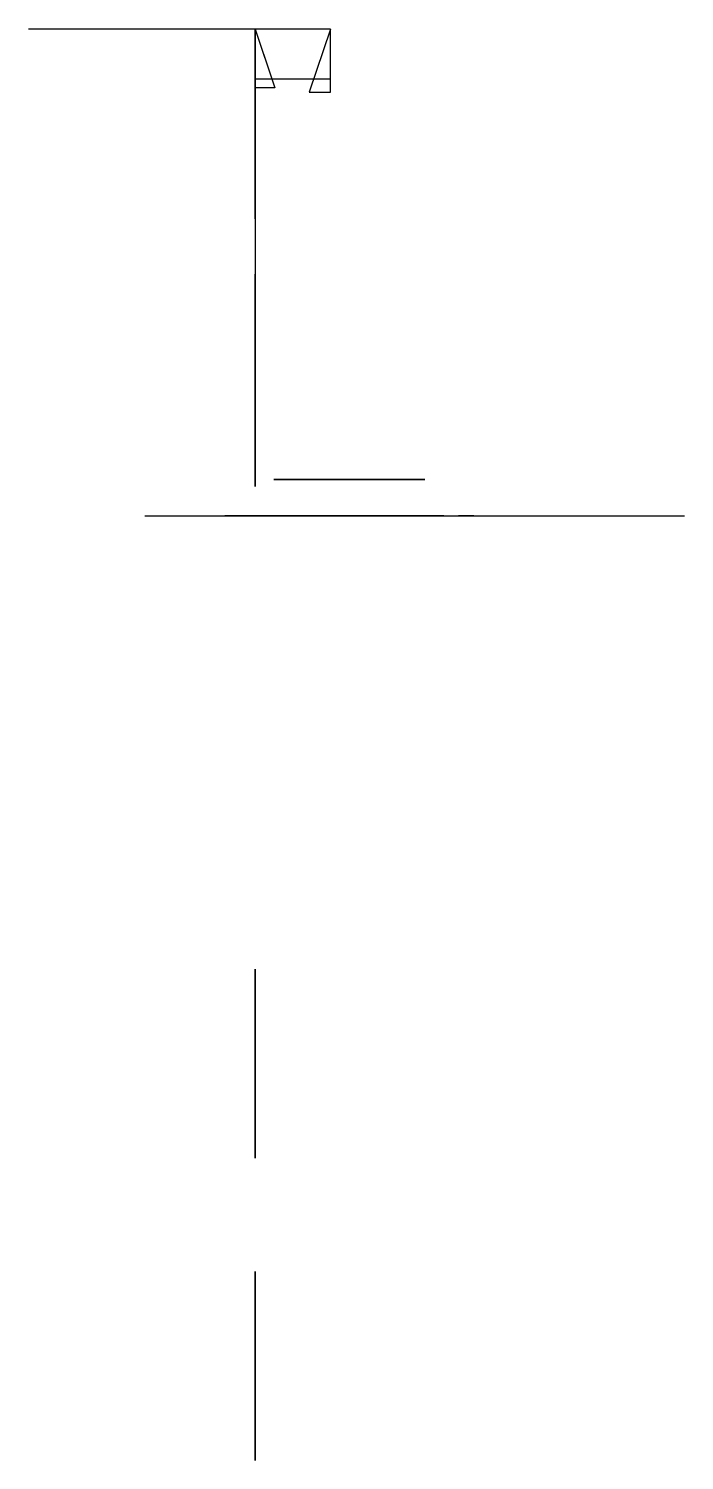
# Model space of a CAD drawing. Header units: centimetres. Extents: x -60 to 114, y -250 to 129.
import ezdxf

# ---------------------------------------------------------------- set-up
doc = ezdxf.new("R2010")
doc.units = ezdxf.units.CM
doc.header["$MEASUREMENT"] = 0
for name, color, linetype in [('japanese table v6_Sketch1', 7, 'Continuous'), ('japanese table v6_Sketch2', 7, 'Continuous'), ('japanese table v6_Sketch3', 7, 'Continuous'), ('japanese table v6_Sketch4', 7, 'Continuous'), ('japanese table v6_Sketch5', 7, 'Continuous'), ('japanese table v6_Sketch6', 7, 'Continuous'), ('japanese table v6_Sketch7', 7, 'Continuous'), ('japanese table v6_Sketch8', 7, 'Continuous')]:
    doc.layers.add(name, color=color, linetype=linetype)

msp = doc.modelspace()

# ---------------------------------------------------------------- linework, layer by layer
at = {"layer": 'japanese table v6_Sketch1'}
for p, q in [((-29.18, 0), (82.65, 0)), ((6, 0, 79.2), (-7.97, 0)), ((-7.97, 0), (-3.9, 0)), ((10.06, 0, 79.2), (-3.9, 0)), ((-3.56, 0, 25), (53.56, 0, 25)), ((-2.85, 0, 29), (52.85, 0, 29)), ((0, 0, 79.2), (0, 0, 81)), ((0, 0, 81), (50, 0, 81)), ((50, 0, 77.4), (0, 0, 77.4)), ((0, 0, 77.4), (0, 0, 79.2)), ((0, 0, 81), (113.73, 0, 81)), ((50, 0, 79.2), (0, 0, 79.2)), ((0, 0, 79.2), (50, 0, 79.2)), ((5.29, 0, 75.2), (44.71, 0, 75.2)), ((6, 0, 79.2), (86.36, 0, 79.2)), ((25, 0, 29), (25, 0, 25)), ((25, 0, 81), (25, 0, 79.2)), ((39.94, 0, 79.2), (53.9, 0)), ((42.17, 0, 79.2), (42.88, 0, 75.2)), ((44, 0, 79.2), (57.97, 0)), ((50, 0, 81), (50, 0, 79.2)), ((50, 0, 79.2), (50, 0, 77.4)), ((57.97, 0), (53.9, 0))]:
    msp.add_line(p, q, dxfattribs=at)
at = {"layer": 'japanese table v6_Sketch1', "extrusion": (0, 1, 0)}
msp.add_circle((-25, 27), 1, dxfattribs=at)
at = {"layer": 'japanese table v6_Sketch1'}
for p in [(0, 0), (25, 0, 29), (25, 0, 81)]:
    msp.add_point(p, dxfattribs=at)
at = {"layer": 'japanese table v6_Sketch2'}
for p, q in [((0, 128.81, 66.23), (0, 128.98, 64.44)), ((0, 128.81, 66.23), (0, 78.81, 66.23)), ((0, 115.66, 65.34), (0, 128.81, 16.23)), ((0, 128.81, 16.23), (0, 25, 16.23)), ((0, 128.81, 16.23), (0, 126.95, 16.23)), ((0, 128.81, 66.23), (0, 128.81, 16.23)), ((0, 126.95, 16.23), (0, 113.81, 65.27)), ((0, 123.46, 36.23), (0, 84.17, 36.23)), ((0, 122.97, 38.03), (0, 84.66, 38.03)), ((0, 109.48, 64.45), (0, 97.18, 63.31)), ((0, 103.81, 65.08), (0, 103.81, 63.28)), ((0, 82.2, 65.92), (0, 101.88, 64.1)), ((0, 80.68, 16.23), (0, 93.82, 65.27)), ((0, 91.97, 65.34), (0, 78.81, 16.23)), ((0, 78.81, 16.23), (0, 80.68, 16.23)), ((0, 78.81, 66.23), (0, 78.65, 64.44))]:
    msp.add_line(p, q, dxfattribs=at)
at = {"layer": 'japanese table v6_Sketch2', "extrusion": (1, 0, 0)}
for radius in [273.49, 271.69]:
    msp.add_arc((103.81, 336.77), radius, 264.7203, 275.2797, dxfattribs=at)
at = {"layer": 'japanese table v6_Sketch2'}
for p in [(0, 128.81, 66.23), (0, 78.81, 66.23), (0, 0)]:
    msp.add_point(p, dxfattribs=at)
at = {"layer": 'japanese table v6_Sketch3'}
for p, q in [((0, 128.81, 16.23), (-59.96, 128.81, 16.23)), ((20, 128.81, 16.23), (0, 128.81, 16.23)), ((0, 113.35, 73.93), (0, 128.81, 16.23)), ((0, 128.81, 16.23), (0, 115.66, 65.34)), ((0, 128.81, 16.23), (5.23, 113.35, 73.93)), ((20, 115.66, 65.34), (20, 128.81, 16.23)), ((0, 115.66, 65.34), (20, 115.66, 65.34)), ((5.23, 113.35, 73.93), (0, 113.35, 73.93))]:
    msp.add_line(p, q, dxfattribs=at)
msp.add_point((0, 124.24, 33.29), dxfattribs=at)
at = {"layer": 'japanese table v6_Sketch4'}
for p, q in [((20, 128.81, 16.23), (-44.59, 128.81, 16.23)), ((0, 128.81, 16.23), (4.45, 115.66, 65.34)), ((20, 128.81, 16.23), (0, 128.81, 16.23)), ((20, 128.81, 16.23), (14.37, 112.16, 78.39)), ((20, 112.16, 78.39), (20, 128.81, 16.23)), ((20, 115.66, 65.34), (20, 128.81, 16.23)), ((4.45, 115.66, 65.34), (20, 115.66, 65.34)), ((14.37, 112.16, 78.39), (20, 112.16, 78.39))]:
    msp.add_line(p, q, dxfattribs=at)
msp.add_point((0, 124.24, 33.29), dxfattribs=at)
at = {"layer": 'japanese table v6_Sketch5'}
for p, q in [((20, 0, 16.23), (0, 0, 16.23)), ((0, 0, 16.23), (4.45, 0, 65.34)), ((0, 0, 16.23), (0, 0, 62.5)), ((0, 0, 62.5), (4.19, 0, 62.5)), ((4.45, 0, 65.34), (15.55, 0, 65.34)), ((7.5, 0, 36.23), (12.5, 0, 36.23)), ((7.5, 0, 38.03), (7.5, 0, 36.23)), ((12.5, 0, 38.03), (7.5, 0, 38.03)), ((12.5, 0, 36.23), (12.5, 0, 38.03)), ((15.55, 0, 65.34), (20, 0, 16.23)), ((20, 0, 62.5), (15.81, 0, 62.5)), ((20, 0, 16.23), (20, 0, 62.5))]:
    msp.add_line(p, q, dxfattribs=at)
msp.add_point((0, 0), dxfattribs=at)
at = {"layer": 'japanese table v6_Sketch6'}
for p, q in [((0, 64), (0, 62.2)), ((0, 64, 79.2), (0, 64)), ((0, 62.2, 79.2), (0, 64, 79.2)), ((0, 62.2, 75.2), (0, 7.8, 75.2)), ((0, 62.2, 69.2), (0, 62.2, 75.2)), ((0, 62.2, 79.2), (0, 62.2, 75.2)), ((0, 62.2, 75.2), (0, 60.4, 75.2)), ((0, 7.8, 79.2), (0, 62.2, 79.2)), ((0, 62.2), (0, 62.2, 79.2)), ((0, 60.4, 69.2), (0, 62.2, 69.2)), ((0, 58.6, 71.2), (0, 60.4, 71.2)), ((0, 60.4, 71.2), (0, 60.4, 69.2)), ((0, 60.4, 75.2), (0, 60.4, 69.2)), ((0, 60.4, 69.2), (0, 58.6, 69.2)), ((0, 58.6, 69.2), (0, 58.6, 71.2)), ((0, 7.8, 75.2), (0, 7.8, 79.2))]:
    msp.add_line(p, q, dxfattribs=at)
msp.add_point((0, 0), dxfattribs=at)
at = {"layer": 'japanese table v6_Sketch7'}
for p, q in [((5, 9.6, 69.2), (5, 9.6, 75.2)), ((5, 9.6, 75.2), (45, 9.6, 75.2)), ((45, 9.6, 69.2), (5, 9.6, 69.2)), ((5, 9.6, 69.2), (5, 9.6, 71.2)), ((5, 9.6, 71.2), (45, 9.6, 71.2)), ((45, 9.6, 69.2), (5, 9.6, 69.2)), ((24.1, 9.6, 71.2), (24.1, 9.6, 75.2)), ((25, 9.6, 71.2), (24.1, 9.6, 71.2)), ((24.1, 9.6, 75.2), (25, 9.6, 75.2)), ((25, 9.6, 75.2), (25.9, 9.6, 75.2)), ((25.9, 9.6, 71.2), (25, 9.6, 71.2)), ((25, 9.6, 71.2), (25, 9.6, 75.2)), ((25, 9.6, 75.2), (25, 9.6, 71.2)), ((25, 9.6, 75.2), (25, 9.6, 71.2)), ((25.9, 9.6, 75.2), (25.9, 9.6, 71.2)), ((45, 9.6, 75.2), (45, 9.6, 69.2)), ((45, 9.6, 71.2), (45, 9.6, 69.2))]:
    msp.add_line(p, q, dxfattribs=at)
msp.add_point((0, 9.6), dxfattribs=at)
at = {"layer": 'japanese table v6_Sketch8'}
for p, q in [((0, -120), (0, -120, 200)), ((0, -170), (0, -120)), ((0, -120, 200), (0, -170, 200)), ((0, -170, 200), (0, -170)), ((0, -200), (0, -200, 200)), ((0, -200, 200), (0, -250, 200)), ((0, -250), (0, -200)), ((0, -250, 200), (0, -250))]:
    msp.add_line(p, q, dxfattribs=at)
msp.add_point((0, 0), dxfattribs=at)

doc.saveas('drawing.dxf')
